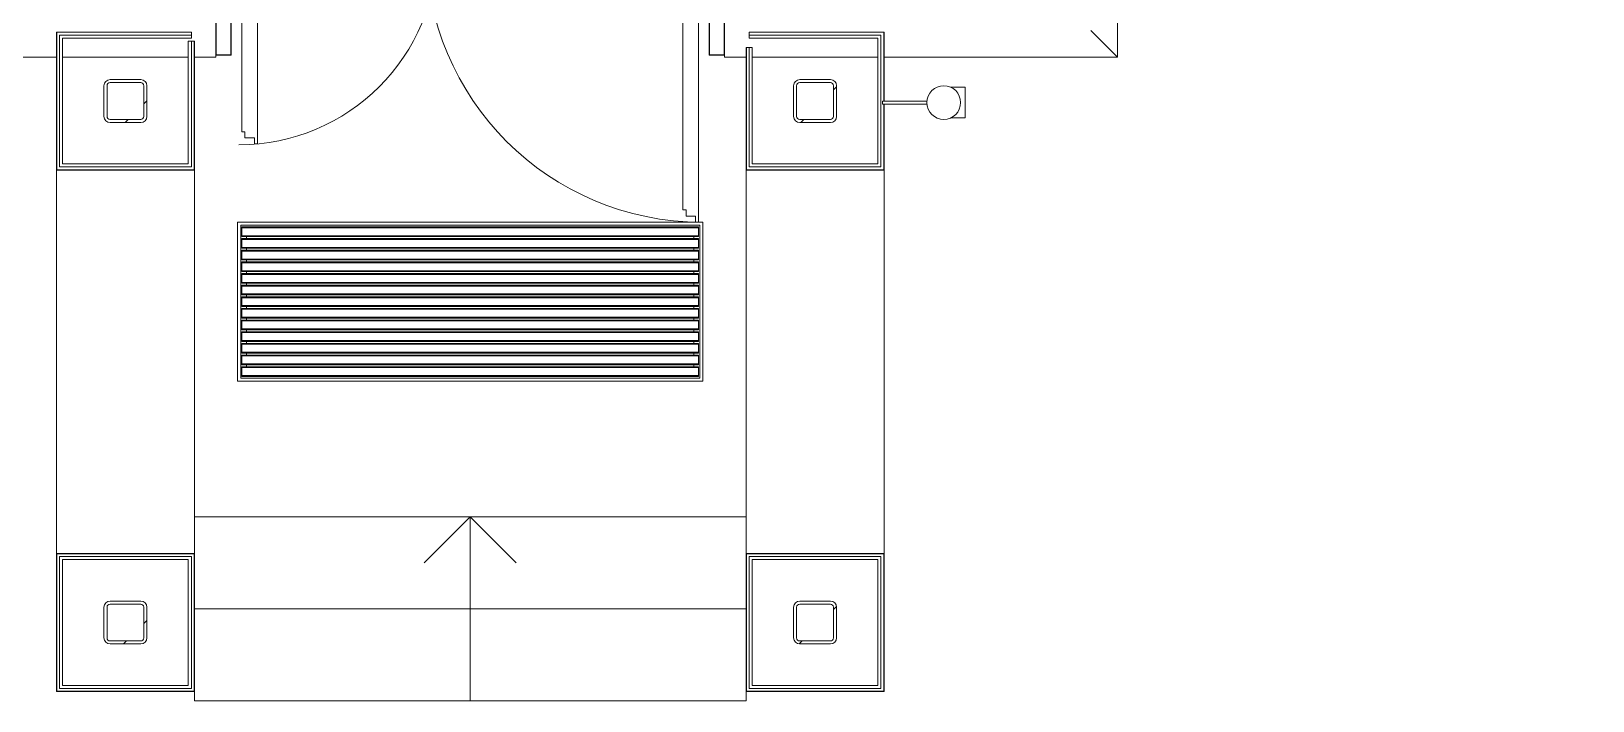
# Model space of a CAD drawing. Header units: millimetres. Extents: x -515342 to 330399, y -224905 to 507333.
# Drawn here: x -361711 to -356616, y -38254 to -36071 of the extents above; entities that cross this region are included whole.
import ezdxf

# ---------------------------------------------------------------- set-up
doc = ezdxf.new("R2010")
doc.units = ezdxf.units.MM
doc.linetypes.add('ASVP_Невидимые', pattern=[5, 3, -2])
doc.layers.get('0').update_dxf_attribs({"lineweight": 0})
for name, color, linetype, lineweight in [('Витраж', 7, 'Continuous', 0), ('Двери', 7, 'Continuous', 0), ('Лестницы', 7, 'Continuous', 0), ('Несущие колонны', 7, 'Continuous', 0), ('Обобщенные модели', 7, 'Continuous', 0), ('Ограждение', 7, 'Continuous', 0), ('Перекрытие', 7, 'Continuous', 0), ('Стены отделка', 7, 'Continuous', 0), ('Стены перегородки', 7, 'Continuous', 0), ('Стены штриховка', 7, 'Continuous', 0), ('Стрелки вверх', 7, 'Continuous', 0)]:
    doc.layers.add(name, color=color, linetype=linetype, lineweight=lineweight)

# ---------------------------------------------------------------- blocks, each defined once
blk = doc.blocks.new('Прямоугольный импост - АР_Откос_Металлический_50х330 Серый Правый_Двери-V91-О_АР_П_1_0_000_План 1 этажа')
at = {"layer": 'Витраж'}
h = blk.add_hatch(dxfattribs=at)
h.set_pattern_fill('FP_33', color=256, style=0, pattern_type=2)
h.set_pattern_definition([(135, (13645, 450), (-106.066, -106.066), [])])
h.paths.add_polyline_path([(-50, -100), (-49, -99), (-1, -99), (0, -100)])
at = {"layer": 'Витраж', "lineweight": 18}
for p, q in [((-50, -100), (-50, 230)), ((-50, 230), (-49, 230)), ((-49, 230), (-49, -99)), ((-1, -99), (-1, 90)), ((-1, 90), (0, 90)), ((0, 90), (0, -100)), ((0, -100), (-50, -100)), ((-49, -99), (-1, -99))]:
    blk.add_line(p, q, dxfattribs=at)
blk = doc.blocks.new('Прямоугольный импост - АР_Откос_Металлический_50х330 Серый Левый_Двери-V92-О_АР_П_1_0_000_План 1 этажа')
at = {"layer": 'Витраж'}
h = blk.add_hatch(dxfattribs=at)
h.set_pattern_fill('FP_34', color=256, style=0, pattern_type=2)
h.set_pattern_definition([(45, (-15305, 450), (-106.066, 106.066), [])])
h.paths.add_polyline_path([(-50, -100), (0, -100), (-1, -99), (-49, -99), (-50, 189.5)])
at = {"layer": 'Витраж', "lineweight": 18}
for p, q in [((-50, 230), (-50, -100)), ((-49, 230), (-50, 230)), ((-49, -99), (-49, 230)), ((0, 90), (-1, 90)), ((-1, 90), (-1, -99)), ((0, -100), (0, 90)), ((-50, -100), (0, -100)), ((-1, -99), (-49, -99))]:
    blk.add_line(p, q, dxfattribs=at)
blk = doc.blocks.new('Ограждение - Ограждение-10016620-О_АР_П_1_0_000_План 1 этажа')
at = {"layer": 'Ограждение'}
for p, q in [((16505, 2304.9), (16587, 2222.9)), ((19961.9, 2304.9), (19961.9, 2244.9)), ((16587, 2222.9), (19958.9, 2222.9)), ((16587, 317.5), (16587, 2222.9)), ((16587, -557), (16587, 307.5)), ((16500, -470), (16587, -557)), ((15305, -557), (15305, -550)), ((15305, -557), (15375.1, -557)), ((15395, -557), (15805, -557)), ((15824.8, -557), (16587, -557))]:
    blk.add_line(p, q, dxfattribs=at)
blk = doc.blocks.new('Ограждение - Ограждение-10017249-О_АР_П_1_0_000_План 1 этажа')
at = {"layer": 'Ограждение'}
for p, q in [((-557, -557), (13125, -557)), ((13145, -557), (13555, -557)), ((13575, -557), (13645, -557)), ((13645, -550), (13645, -557))]:
    blk.add_line(p, q, dxfattribs=at)
blk = doc.blocks.new('Дверь_Стальная_Фрамуга ГЛУХАЯ с импостами_2 полотна - АР_Дверь_Наружная_1560х3495h_коробка__О_Пр-V127-О_АР_П_1_0_000_План 1 этажа')
at = {"layer": 'Двери', "lineweight": 18}
for p, q in [((-745, 140), (-745, 1040)), ((-735, 1040), (-735, 1020)), ((-704, 1020), (-735, 1020)), ((-704, 1020), (-704, 1000)), ((-704, 1000), (-694, 1000)), ((-694, 160), (-694, 1000)), ((704, 785), (694, 785)), ((694, 160), (694, 785)), ((704, 765), (704, 785)), ((704, 765), (735, 765)), ((735, 745), (735, 765)), ((745, 745), (735, 745)), ((745, 140), (745, 745)), ((-735, 160), (-735, 140)), ((-735, 160), (-694, 160)), ((735, 160), (694, 160)), ((735, 160), (735, 140)), ((-805, 120), (-805, 130)), ((-780, 130), (-805, 130)), ((-780, 130), (-760, 130)), ((-780, 130), (-780, 60)), ((-760, 120), (-760, 130)), ((-760, 120), (-740, 120)), ((-735, 140), (-745, 140)), ((-740, 79), (-740, 120)), ((735, 140), (745, 140)), ((760, 120), (740, 120)), ((740, 79), (740, 120)), ((780, 130), (760, 130)), ((760, 120), (760, 130)), ((780, 130), (780, 60)), ((780, 130), (805, 130)), ((805, 120), (805, 130)), ((-780, 60), (-724, 60)), ((-740, 79), (-724, 79)), ((-724, 60), (-724, 79)), ((740, 79), (724, 79)), ((724, 60), (724, 79)), ((780, 60), (724, 60))]:
    blk.add_line(p, q, dxfattribs=at)
at = {"layer": 'Двери', "linetype": 'ASVP_Невидимые', "lineweight": 18}
for p, q in [((-805, 120), (-805, 60)), ((-780, 120), (-805, 120)), ((780, 120), (805, 120)), ((805, 120), (805, 60)), ((-805, 60), (-780, 60)), ((805, 60), (780, 60))]:
    blk.add_line(p, q, dxfattribs=at)
at = {"layer": 'Двери', "lineweight": 18}
for centre in [(-755, 140), (755, 140)]:
    blk.add_circle(centre, 10, dxfattribs=at)
for centre, radius, start, end in [((-755, 140), 900, 0, 90), ((755, 140), 647.9, 90, 180)]:
    blk.add_arc(centre, radius, start, end, dxfattribs=at)
blk = doc.blocks.new('КПС-Квадратное пустотелое сечение-Колонна - 140x140x10SHS-10214859-О_АР_П_1_0_000_План 1 этажа')
at = {"layer": 'Несущие колонны'}
h = blk.add_hatch(dxfattribs=at)
h.set_pattern_fill('FP_53', color=256, style=0, pattern_type=2)
h.set_pattern_definition([(45, (-13350, 2400), (-106.066, 106.066), [])])
h.paths.add_polyline_path([(-50, -70), (50, -70), (64.1, -64.1), (70, -50), (70, 50), (64.1, 64.1), (50, 70), (-50, 70), (-64.1, 64.1), (-70, 50), (-69.2, -52), (-64.1, -64.1)])
h.paths.add_polyline_path([(50, -60), (-50, -60), (-57.1, -57.1), (-60, -50), (-60, 50), (-57.1, 57.1), (-50, 60), (50, 60), (57.1, 57.1), (60, 50), (60, -50), (57.1, -57.1)])
at = {"layer": 'Несущие колонны', "lineweight": 18}
for p, q in [((50, 70), (-50, 70)), ((-50, 60), (50, 60)), ((-70, 50), (-70, -50)), ((-60, -50), (-60, 50)), ((60, 50), (60, -50)), ((70, -50), (70, 50)), ((50, -60), (-50, -60)), ((-50, -70), (50, -70))]:
    blk.add_line(p, q, dxfattribs=at)
for centre, radius, start, end in [((-50, 50), 20, 90, 180), ((-50, 50), 10, 90, 180), ((50, 50), 20, 360, 90), ((50, 50), 10, 0, 90), ((-50, -50), 20, 180, 270), ((-50, -50), 10, 180, 270), ((50, -50), 10, 270, 0), ((50, -50), 20, 270, 360)]:
    blk.add_arc(centre, radius, start, end, dxfattribs=at)
blk = doc.blocks.new('КПС-Квадратное пустотелое сечение-Колонна - 140x140x10SHS-V128-О_АР_П_1_0_000_План 1 этажа')
at = {"layer": 'Несущие колонны'}
h = blk.add_hatch(dxfattribs=at)
h.set_pattern_fill('FP_54', color=256, style=0, pattern_type=2)
h.set_pattern_definition([(45, (-15600, 2400), (-106.066, 106.066), [])])
h.paths.add_polyline_path([(-50, -70), (50, -70), (64.1, -64.1), (70, -50), (70, 50), (64.1, 64.1), (50, 70), (-50, 70), (-64.1, 64.1), (-70, 50), (-70, -50), (-64.1, -64.1)])
h.paths.add_polyline_path([(-50, -60), (-57.1, -57.1), (-60, -50), (-60, 50), (-57.1, 57.1), (-50, 60), (50, 60), (57.1, 57.1), (60, 50), (60, -50), (57.1, -57.1), (50, -60)])
at = {"layer": 'Несущие колонны', "lineweight": 18}
for p, q in [((50, 70), (-50, 70)), ((-50, 60), (50, 60)), ((-70, 50), (-70, -50)), ((-60, -50), (-60, 50)), ((60, 50), (60, -50)), ((70, -50), (70, 50)), ((50, -60), (-50, -60)), ((-50, -70), (50, -70))]:
    blk.add_line(p, q, dxfattribs=at)
for centre, radius, start, end in [((-50, 50), 20, 90, 180), ((-50, 50), 10, 90, 180), ((50, 50), 20, 360, 90), ((50, 50), 10, 0, 90), ((-50, -50), 20, 180, 270), ((-50, -50), 10, 180, 270), ((50, -50), 10, 270, 0), ((50, -50), 20, 270, 360)]:
    blk.add_arc(centre, radius, start, end, dxfattribs=at)
blk = doc.blocks.new('КПС-Квадратное пустотелое сечение-Колонна - 140x140x10SHS-V131-О_АР_П_1_0_000_План 1 этажа')
at = {"layer": 'Несущие колонны'}
h = blk.add_hatch(dxfattribs=at)
h.set_pattern_fill('FP_57', color=256, style=0, pattern_type=2)
h.set_pattern_definition([(45, (-13350, 700), (-106.066, 106.066), [])])
h.paths.add_polyline_path([(50, -70), (64.1, -64.1), (70, -50), (70, 50), (64.1, 64.1), (50, 70), (-50, 70), (-64.1, 64.1), (-70, 50), (-69.2, -52), (-64.1, -64.1), (-50, -70)])
h.paths.add_polyline_path([(50, -60), (-50, -60), (-57.1, -57.1), (-60, -50), (-60, 50), (-57.1, 57.1), (-50, 60), (50, 60), (57.1, 57.1), (60, 50), (60, -50), (57.1, -57.1)])
at = {"layer": 'Несущие колонны', "lineweight": 18}
for p, q in [((50, 70), (-50, 70)), ((-50, 60), (50, 60)), ((-70, 50), (-70, -50)), ((-60, -50), (-60, 50)), ((60, 50), (60, -50)), ((70, -50), (70, 50)), ((50, -60), (-50, -60)), ((-50, -70), (50, -70))]:
    blk.add_line(p, q, dxfattribs=at)
for centre, radius, start, end in [((-50, 50), 20, 90, 180), ((-50, 50), 10, 90, 180), ((50, 50), 20, 360, 90), ((50, 50), 10, 0, 90), ((-50, -50), 20, 180, 270), ((-50, -50), 10, 180, 270), ((50, -50), 10, 270, 0), ((50, -50), 20, 270, 360)]:
    blk.add_arc(centre, radius, start, end, dxfattribs=at)
blk = doc.blocks.new('КПС-Квадратное пустотелое сечение-Колонна - 140x140x10SHS-V132-О_АР_П_1_0_000_План 1 этажа')
at = {"layer": 'Несущие колонны'}
h = blk.add_hatch(dxfattribs=at)
h.set_pattern_fill('FP_58', color=256, style=0, pattern_type=2)
h.set_pattern_definition([(45, (-15600, 700), (-106.066, 106.066), [])])
h.paths.add_polyline_path([(-50, -70), (50, -70), (64.1, -64.1), (70, -50), (70, 50), (64.1, 64.1), (50, 70), (-50, 70), (-64.1, 64.1), (-70, 50), (-70, -50), (-64.1, -64.1)])
h.paths.add_polyline_path([(-50, -60), (-57.1, -57.1), (-60, -50), (-60, 50), (-57.1, 57.1), (-50, 60), (50, 60), (57.1, 57.1), (60, 50), (60, -50), (57.1, -57.1), (50, -60)])
at = {"layer": 'Несущие колонны', "lineweight": 18}
for p, q in [((50, 70), (-50, 70)), ((-50, 60), (50, 60)), ((-70, 50), (-70, -50)), ((-60, -50), (-60, 50)), ((60, 50), (60, -50)), ((70, -50), (70, 50)), ((50, -60), (-50, -60)), ((-50, -70), (50, -70))]:
    blk.add_line(p, q, dxfattribs=at)
for centre, radius, start, end in [((-50, 50), 20, 90, 180), ((-50, 50), 10, 90, 180), ((50, 50), 20, 360, 90), ((50, 50), 10, 0, 90), ((-50, -50), 20, 180, 270), ((-50, -50), 10, 180, 270), ((50, -50), 10, 270, 0), ((50, -50), 20, 270, 360)]:
    blk.add_arc(centre, radius, start, end, dxfattribs=at)
blk = doc.blocks.new('ASVP_ОМ_Водосточная труба_Слив - Слив Белый-V135-О_АР_П_1_0_000_План 1 этажа')
at = {"layer": 'Обобщенные модели'}
for p, q in [((22.2, 50), (70, 50)), ((70, -50), (22.2, -50))]:
    blk.add_line(p, q, dxfattribs=at)
at = {"layer": 'Обобщенные модели', "flags": 128}
blk.add_lwpolyline([(70, 50), (70, 48.5), (70, 44.3), (70, 37.4), (70, 28.4), (70, 17.7), (70, 6), (70, -6), (70, -17.7), (70, -28.4), (70, -37.4), (70, -44.3), (70, -48.5), (70, -50)], dxfattribs=at)
blk = doc.blocks.new('Влж_Водосточная труба_Хомут - Хомут-10228117-О_АР_П_1_0_000_План 1 этажа')
at = {"layer": 'Обобщенные модели'}
for p, q in [((15965.2, -700), (15820, -700)), ((15820, -710), (15820, -700)), ((15820, -710), (15965.2, -710))]:
    blk.add_line(p, q, dxfattribs=at)
for start, end in [(90, 270), (270, 90)]:
    blk.add_arc((16020, -705), 55, start, end, dxfattribs=at)
blk.add_open_spline([(15965.2, -700), (15965.2, -700), (15965.2, -700.1), (15965.2, -700.3), (15965.2, -700.7), (15965.1, -701.1), (15965.1, -701.8), (15965.1, -702.5), (15965, -703.3), (15965, -704.2), (15965, -705), (15965, -705.8), (15965, -706.5), (15965, -707.3), (15965.1, -708.2), (15965.1, -709), (15965.2, -709.8), (15965.2, -710), (15965.2, -710)], degree=3, knots=[0, 0, 0, 0, 0.055556, 0.111111, 0.166667, 0.222222, 0.277778, 0.333333, 0.388889, 0.444444, 0.513889, 0.548611, 0.583333, 0.652778, 0.722222, 0.791667, 0.861111, 1, 1, 1, 1], dxfattribs=at)
blk = doc.blocks.new('СД_Люблино_Фасады_rvt-1-О_АР_П_1_0_000_План 1 этажа')
at = {"layer": 'Лестницы'}
for p, q in [((13575, -2055), (15375, -2055)), ((13575, -2055), (15375, -2055)), ((13575, -2355), (15375, -2355)), ((13575, -2355), (15375, -2355)), ((13575, -2655), (13575, -2625)), ((15375, -2655), (15375, -2625)), ((13575, -2655), (15375, -2655)), ((13575, -2655), (15375, -2655))]:
    blk.add_line(p, q, dxfattribs=at)
at = {"layer": 'Перекрытие'}
for p, q in [((13125, -924), (13125, -2176)), ((13575, -2176), (13575, -924)), ((15375, -924), (15375, -2176)), ((15825, -2176), (15825, -924))]:
    blk.add_line(p, q, dxfattribs=at)
at = {"layer": 'Стены отделка', "lineweight": 9}
for p, q in [((13126, -475), (13125, -475)), ((13125, -475), (13125, -925)), ((13135, -475), (13126, -475)), ((13565, -475), (13145, -475)), ((13565, -476), (13565, -475)), ((13565, -485), (13565, -476)), ((13574, -505), (13565, -505)), ((13575, -505), (13574, -505)), ((13575, -905), (13575, -505)), ((15805, -475), (15385, -475)), ((15385, -475), (15385, -476)), ((15385, -476), (15385, -485)), ((15824, -475), (15815, -475)), ((15825, -475), (15824, -475)), ((15825, -700.2), (15825, -475)), ((15376, -525), (15375, -525)), ((15375, -525), (15375, -925)), ((15385, -525), (15376, -525)), ((15825, -905), (15825, -709.8)), ((13575, -924), (13575, -915)), ((15825, -924), (15825, -915)), ((13125, -925), (13126, -925)), ((13126, -925), (13135, -925)), ((13145, -925), (13575, -925)), ((13575, -925), (13575, -924)), ((15375, -925), (15376, -925)), ((15376, -925), (15385, -925)), ((15395, -925), (15825, -925)), ((15825, -925), (15825, -924)), ((13126, -2175), (13125, -2175)), ((13125, -2175), (13125, -2625)), ((13135, -2175), (13126, -2175)), ((13555, -2175), (13145, -2175)), ((13574, -2175), (13565, -2175)), ((13575, -2175), (13574, -2175)), ((13575, -2605), (13575, -2175)), ((15376, -2175), (15375, -2175)), ((15375, -2175), (15375, -2625)), ((15385, -2175), (15376, -2175)), ((15805, -2175), (15395, -2175)), ((15824, -2175), (15815, -2175)), ((15825, -2175), (15824, -2175)), ((15825, -2605), (15825, -2175)), ((13125, -2625), (13126, -2625)), ((13126, -2625), (13135, -2625)), ((13145, -2625), (13575, -2625)), ((13575, -2624), (13575, -2615)), ((13575, -2625), (13575, -2624)), ((15375, -2625), (15376, -2625)), ((15376, -2625), (15385, -2625)), ((15395, -2625), (15825, -2625)), ((15825, -2624), (15825, -2615)), ((15825, -2625), (15825, -2624))]:
    blk.add_line(p, q, dxfattribs=at)
at = {"layer": 'Стены перегородки'}
for p, q in [((13145, -475), (13135, -475)), ((13135, -485), (13145, -485)), ((13135, -485), (13135, -915)), ((13565, -485), (13145, -485)), ((13145, -495), (13565, -495)), ((13145, -905), (13145, -495)), ((13555, -505), (13555, -905)), ((13565, -505), (13555, -505)), ((13565, -495), (13565, -485)), ((13565, -905), (13565, -505)), ((15385, -485), (15385, -495)), ((15805, -485), (15385, -485)), ((15385, -495), (15805, -495)), ((15815, -475), (15805, -475)), ((15805, -485), (15815, -485)), ((15805, -495), (15805, -905)), ((15815, -905), (15815, -485)), ((15395, -525), (15385, -525)), ((15385, -525), (15385, -915)), ((15395, -905), (15395, -525)), ((13145, -915), (13135, -915)), ((13555, -905), (13145, -905)), ((13145, -915), (13565, -915)), ((13565, -905), (13565, -915)), ((13575, -915), (13575, -905)), ((15395, -915), (15385, -915)), ((15805, -905), (15395, -905)), ((15395, -915), (15815, -915)), ((15815, -905), (15815, -915)), ((15825, -915), (15825, -905)), ((13135, -925), (13145, -925)), ((15385, -925), (15395, -925)), ((13145, -2175), (13135, -2175)), ((13135, -2185), (13145, -2185)), ((13135, -2185), (13135, -2615)), ((13555, -2185), (13145, -2185)), ((13565, -2175), (13555, -2175)), ((13555, -2185), (13565, -2185)), ((13565, -2605), (13565, -2185)), ((15395, -2175), (15385, -2175)), ((15385, -2185), (15395, -2185)), ((15385, -2185), (15385, -2615)), ((15805, -2185), (15395, -2185)), ((15815, -2175), (15805, -2175)), ((15805, -2185), (15815, -2185)), ((15815, -2605), (15815, -2185)), ((13145, -2195), (13555, -2195)), ((13145, -2605), (13145, -2195)), ((13555, -2195), (13555, -2605)), ((15395, -2195), (15805, -2195)), ((15395, -2605), (15395, -2195)), ((15805, -2195), (15805, -2605)), ((13145, -2615), (13135, -2615)), ((13135, -2625), (13145, -2625)), ((13555, -2605), (13145, -2605)), ((13145, -2615), (13565, -2615)), ((13565, -2605), (13565, -2615)), ((13575, -2615), (13575, -2605)), ((15395, -2615), (15385, -2615)), ((15385, -2625), (15395, -2625)), ((15805, -2605), (15395, -2605)), ((15395, -2615), (15815, -2615)), ((15815, -2605), (15815, -2615)), ((15825, -2615), (15825, -2605))]:
    blk.add_line(p, q, dxfattribs=at)
at = {"layer": 'Стены штриховка'}
for p, q in [((13126, -475), (13125, -475)), ((13125, -475), (13125, -476)), ((13125, -476), (13126, -476)), ((13126, -475), (13126, -476)), ((13126, -476), (13135, -476)), ((13126, -476), (13126, -924)), ((13145, -475), (13135, -475)), ((13135, -476), (13135, -475)), ((13135, -476), (13145, -476)), ((13565, -476), (13145, -476)), ((13574, -905), (13574, -505)), ((15805, -476), (15385, -476)), ((15815, -475), (15805, -475)), ((15805, -476), (15815, -476)), ((15815, -475), (15815, -476)), ((15815, -476), (15824, -476)), ((15825, -475), (15824, -475)), ((15824, -476), (15824, -475)), ((15824, -476), (15825, -476)), ((15824, -700.2), (15824, -476)), ((15825, -476), (15825, -475)), ((15376, -525), (15376, -924)), ((15824, -905), (15824, -709.8)), ((13574, -905), (13574, -915)), ((13574, -915), (13574, -924)), ((13575, -915), (13574, -915)), ((13575, -915), (13575, -905)), ((15824, -905), (15824, -915)), ((15824, -915), (15824, -924)), ((15825, -915), (15824, -915)), ((15825, -915), (15825, -905)), ((13126, -924), (13125, -924)), ((13125, -924), (13125, -925)), ((13125, -925), (13126, -925)), ((13126, -924), (13126, -925)), ((13135, -924), (13126, -924)), ((13145, -924), (13135, -924)), ((13135, -925), (13135, -924)), ((13135, -925), (13145, -925)), ((13145, -924), (13574, -924)), ((13574, -924), (13575, -924)), ((13574, -924), (13574, -925)), ((13574, -925), (13575, -925)), ((13575, -925), (13575, -924)), ((15376, -924), (15375, -924)), ((15375, -924), (15375, -925)), ((15375, -925), (15376, -925)), ((15376, -924), (15376, -925)), ((15385, -924), (15376, -924)), ((15395, -924), (15385, -924)), ((15385, -925), (15385, -924)), ((15385, -925), (15395, -925)), ((15395, -924), (15824, -924)), ((15824, -924), (15825, -924)), ((15824, -924), (15824, -925)), ((15824, -925), (15825, -925)), ((15825, -925), (15825, -924)), ((13126, -2175), (13125, -2175)), ((13125, -2175), (13125, -2176)), ((13125, -2176), (13126, -2176)), ((13126, -2175), (13126, -2176)), ((13126, -2176), (13135, -2176)), ((13126, -2176), (13126, -2624)), ((13145, -2175), (13135, -2175)), ((13135, -2176), (13135, -2175)), ((13135, -2176), (13145, -2176)), ((13555, -2176), (13145, -2176)), ((13565, -2175), (13555, -2175)), ((13555, -2176), (13565, -2176)), ((13565, -2175), (13565, -2176)), ((13565, -2176), (13574, -2176)), ((13575, -2175), (13574, -2175)), ((13574, -2176), (13574, -2175)), ((13574, -2176), (13575, -2176)), ((13574, -2605), (13574, -2176)), ((13575, -2176), (13575, -2175)), ((15376, -2175), (15375, -2175)), ((15375, -2175), (15375, -2176)), ((15375, -2176), (15376, -2176)), ((15376, -2175), (15376, -2176)), ((15376, -2176), (15385, -2176)), ((15376, -2176), (15376, -2624)), ((15395, -2175), (15385, -2175)), ((15385, -2176), (15385, -2175)), ((15385, -2176), (15395, -2176)), ((15805, -2176), (15395, -2176)), ((15815, -2175), (15805, -2175)), ((15805, -2176), (15815, -2176)), ((15815, -2175), (15815, -2176)), ((15815, -2176), (15824, -2176)), ((15825, -2175), (15824, -2175)), ((15824, -2176), (15824, -2175)), ((15824, -2176), (15825, -2176)), ((15824, -2605), (15824, -2176)), ((15825, -2176), (15825, -2175)), ((13126, -2624), (13125, -2624)), ((13125, -2624), (13125, -2625)), ((13125, -2625), (13126, -2625)), ((13126, -2624), (13126, -2625)), ((13135, -2624), (13126, -2624)), ((13145, -2624), (13135, -2624)), ((13135, -2625), (13135, -2624)), ((13135, -2625), (13145, -2625)), ((13145, -2624), (13574, -2624)), ((13574, -2605), (13574, -2615)), ((13574, -2615), (13574, -2624)), ((13575, -2615), (13574, -2615)), ((13574, -2624), (13575, -2624)), ((13574, -2624), (13574, -2625)), ((13574, -2625), (13575, -2625)), ((13575, -2615), (13575, -2605)), ((13575, -2625), (13575, -2624)), ((15376, -2624), (15375, -2624)), ((15375, -2624), (15375, -2625)), ((15375, -2625), (15376, -2625)), ((15376, -2624), (15376, -2625)), ((15385, -2624), (15376, -2624)), ((15395, -2624), (15385, -2624)), ((15385, -2625), (15385, -2624)), ((15385, -2625), (15395, -2625)), ((15395, -2624), (15824, -2624)), ((15824, -2605), (15824, -2615)), ((15824, -2615), (15824, -2624)), ((15825, -2615), (15824, -2615)), ((15824, -2624), (15825, -2624)), ((15824, -2624), (15824, -2625)), ((15824, -2625), (15825, -2625)), ((15825, -2615), (15825, -2605)), ((15825, -2625), (15825, -2624))]:
    blk.add_line(p, q, dxfattribs=at)
at = {"layer": 'Витраж', "lineweight": 9, "extrusion": (0, 0, -1)}
blk.add_blockref('Прямоугольный импост - АР_Откос_Металлический_50х330 Серый Правый_Двери-V91-О_АР_П_1_0_000_План 1 этажа', (-13645, -450), dxfattribs=at)
at = {"layer": 'Витраж', "lineweight": 9}
blk.add_blockref('Прямоугольный импост - АР_Откос_Металлический_50х330 Серый Левый_Двери-V92-О_АР_П_1_0_000_План 1 этажа', (15305, -450), dxfattribs=at)
at = {"layer": 'Двери', "lineweight": 9, "rotation": 180}
blk.add_blockref('Дверь_Стальная_Фрамуга ГЛУХАЯ с импостами_2 полотна - АР_Дверь_Наружная_1560х3495h_коробка__О_Пр-V127-О_АР_П_1_0_000_План 1 этажа', (14475, -55), dxfattribs=at)
at = {"layer": 'Несущие колонны', "lineweight": 9}
for name, p in [('КПС-Квадратное пустотелое сечение-Колонна - 140x140x10SHS-V131-О_АР_П_1_0_000_План 1 этажа', (13350, -700)), ('КПС-Квадратное пустотелое сечение-Колонна - 140x140x10SHS-V132-О_АР_П_1_0_000_План 1 этажа', (15600, -700)), ('КПС-Квадратное пустотелое сечение-Колонна - 140x140x10SHS-10214859-О_АР_П_1_0_000_План 1 этажа', (13350, -2400)), ('КПС-Квадратное пустотелое сечение-Колонна - 140x140x10SHS-V128-О_АР_П_1_0_000_План 1 этажа', (15600, -2400))]:
    blk.add_blockref(name, p, dxfattribs=at)
at = {"layer": 'Обобщенные модели', "lineweight": 9}
blk.add_blockref('Влж_Водосточная труба_Хомут - Хомут-10228117-О_АР_П_1_0_000_План 1 этажа', (0, 0), dxfattribs=at)
at = {"layer": 'Обобщенные модели', "lineweight": 9, "extrusion": (0, 0, -1), "rotation": 180}
blk.add_blockref('ASVP_ОМ_Водосточная труба_Слив - Слив Белый-V135-О_АР_П_1_0_000_План 1 этажа', (-16019.6, -705), dxfattribs=at)
at = {"layer": 'Ограждение', "lineweight": 9}
for name in ['Ограждение - Ограждение-10017249-О_АР_П_1_0_000_План 1 этажа', 'Ограждение - Ограждение-10016620-О_АР_П_1_0_000_План 1 этажа']:
    blk.add_blockref(name, (0, 0), dxfattribs=at)
blk = doc.blocks.new('Грязезащита_Решетка - АР_Грязезащитная решетка_1500х500х23-10546506-О_АР_П_1_0_000_План 1 этажа')
at = {"layer": 'Обобщенные модели'}
for p, q in [((-759, 259), (759, 259)), ((-759, 259), (-759, -259)), ((759, 259), (759, -259)), ((-749, 249), (-749, -249)), ((749, 249), (-749, 249)), ((-745, 241), (-745, 243.5)), ((-745, 243.5), (745, 243.5)), ((-745, 215), (-745, 241)), ((-745, 241), (745, 241)), ((-745, 212.5), (-745, 215)), ((-745, 215), (745, 215)), ((745, 212.5), (-745, 212.5)), ((-745, 203), (-745, 205.5)), ((-745, 205.5), (745, 205.5)), ((-730, 212.5), (-730, 205.5)), ((730, 205.5), (730, 212.5)), ((745, 243.5), (745, 241)), ((745, 241), (745, 215)), ((745, 215), (745, 212.5)), ((745, 205.5), (745, 203)), ((749, -249), (749, 249)), ((-745, 177), (-745, 203)), ((-745, 203), (745, 203)), ((-745, 174.5), (-745, 177)), ((-745, 177), (745, 177)), ((745, 174.5), (-745, 174.5)), ((-745, 165), (-745, 167.5)), ((-745, 167.5), (745, 167.5)), ((-745, 139), (-745, 165)), ((-745, 165), (745, 165)), ((-730, 174.5), (-730, 167.5)), ((730, 167.5), (730, 174.5)), ((745, 203), (745, 177)), ((745, 177), (745, 174.5)), ((745, 167.5), (745, 165)), ((745, 165), (745, 139)), ((-745, 136.5), (-745, 139)), ((-745, 139), (745, 139)), ((745, 136.5), (-745, 136.5)), ((-745, 127), (-745, 129.5)), ((-745, 129.5), (745, 129.5)), ((-745, 101), (-745, 127)), ((-745, 127), (745, 127)), ((-730, 136.5), (-730, 129.5)), ((730, 129.5), (730, 136.5)), ((745, 139), (745, 136.5)), ((745, 129.5), (745, 127)), ((745, 127), (745, 101)), ((-745, 98.5), (-745, 101)), ((-745, 101), (745, 101)), ((745, 98.5), (-745, 98.5)), ((-745, 89), (-745, 91.5)), ((-745, 91.5), (745, 91.5)), ((-745, 63), (-745, 89)), ((-745, 89), (745, 89)), ((-745, 60.5), (-745, 63)), ((-745, 63), (745, 63)), ((745, 60.5), (-745, 60.5)), ((-745, 51), (-745, 53.5)), ((-745, 53.5), (745, 53.5)), ((-745, 25), (-745, 51)), ((-745, 51), (745, 51)), ((-730, 98.5), (-730, 91.5)), ((-730, 60.5), (-730, 53.5)), ((730, 91.5), (730, 98.5)), ((730, 53.5), (730, 60.5)), ((745, 101), (745, 98.5)), ((745, 91.5), (745, 89)), ((745, 89), (745, 63)), ((745, 63), (745, 60.5)), ((745, 53.5), (745, 51)), ((745, 51), (745, 25)), ((-745, 22.5), (-745, 25)), ((-745, 25), (745, 25)), ((745, 22.5), (-745, 22.5)), ((-745, 13), (-745, 15.5)), ((-745, 15.5), (745, 15.5)), ((-745, -13), (-745, 13)), ((-745, 13), (745, 13)), ((-730, 22.5), (-730, 15.5)), ((730, 15.5), (730, 22.5)), ((745, 25), (745, 22.5)), ((745, 15.5), (745, 13)), ((745, 13), (745, -13)), ((-745, -15.5), (-745, -13)), ((-745, -13), (745, -13)), ((745, -15.5), (-745, -15.5)), ((-745, -25), (-745, -22.5)), ((-745, -22.5), (745, -22.5)), ((-745, -51), (-745, -25)), ((-745, -25), (745, -25)), ((-730, -15.5), (-730, -22.5)), ((730, -22.5), (730, -15.5)), ((745, -13), (745, -15.5)), ((745, -22.5), (745, -25)), ((745, -25), (745, -51)), ((-745, -53.5), (-745, -51)), ((-745, -51), (745, -51)), ((745, -53.5), (-745, -53.5)), ((-745, -63), (-745, -60.5)), ((-745, -60.5), (745, -60.5)), ((-745, -89), (-745, -63)), ((-745, -63), (745, -63)), ((-745, -91.5), (-745, -89)), ((-745, -89), (745, -89)), ((745, -91.5), (-745, -91.5)), ((-745, -101), (-745, -98.5)), ((-745, -98.5), (745, -98.5)), ((-745, -127), (-745, -101)), ((-745, -101), (745, -101)), ((-730, -53.5), (-730, -60.5)), ((-730, -91.5), (-730, -98.5)), ((730, -60.5), (730, -53.5)), ((730, -98.5), (730, -91.5)), ((745, -51), (745, -53.5)), ((745, -60.5), (745, -63)), ((745, -63), (745, -89)), ((745, -89), (745, -91.5)), ((745, -98.5), (745, -101)), ((745, -101), (745, -127)), ((-745, -129.5), (-745, -127)), ((-745, -127), (745, -127)), ((745, -129.5), (-745, -129.5)), ((-745, -139), (-745, -136.5)), ((-745, -136.5), (745, -136.5)), ((-745, -165), (-745, -139)), ((-745, -139), (745, -139)), ((-730, -129.5), (-730, -136.5)), ((730, -136.5), (730, -129.5)), ((745, -127), (745, -129.5)), ((745, -136.5), (745, -139)), ((745, -139), (745, -165)), ((-745, -167.5), (-745, -165)), ((-745, -165), (745, -165)), ((745, -167.5), (-745, -167.5)), ((-745, -177), (-745, -174.5)), ((-745, -174.5), (745, -174.5)), ((-745, -203), (-745, -177)), ((-745, -177), (745, -177)), ((-745, -205.5), (-745, -203)), ((-745, -203), (745, -203)), ((-730, -167.5), (-730, -174.5)), ((730, -174.5), (730, -167.5)), ((745, -165), (745, -167.5)), ((745, -174.5), (745, -177)), ((745, -177), (745, -203)), ((745, -203), (745, -205.5)), ((-749, -249), (749, -249)), ((745, -205.5), (-745, -205.5)), ((-745, -215), (-745, -212.5)), ((-745, -212.5), (745, -212.5)), ((-745, -241), (-745, -215)), ((-745, -215), (745, -215)), ((-745, -243.5), (-745, -241)), ((-745, -241), (745, -241)), ((745, -243.5), (-745, -243.5)), ((-730, -205.5), (-730, -212.5)), ((730, -212.5), (730, -205.5)), ((745, -212.5), (745, -215)), ((745, -215), (745, -241)), ((745, -241), (745, -243.5)), ((759, -259), (-759, -259))]:
    blk.add_line(p, q, dxfattribs=at)

msp = doc.modelspace()

# ---------------------------------------------------------------- linework, layer by layer
at = {"layer": 'Стрелки вверх'}
for p, q in [((-360278.1427, -37653.5295), (-360428.1427, -37803.5295)), ((-360278.1427, -37953.5295), (-360278.1427, -37653.5295)), ((-360278.1427, -37653.5295), (-360128.1427, -37803.5295)), ((-360278.1427, -38253.5295), (-360278.1427, -37953.5295))]:
    msp.add_line(p, q, dxfattribs=at)

# ---------------------------------------------------------------- block references
msp.add_blockref('СД_Люблино_Фасады_rvt-1-О_АР_П_1_0_000_План 1 этажа', (-374753.1427, -35598.5295))
at = {"layer": 'Обобщенные модели'}
msp.add_blockref('Грязезащита_Решетка - АР_Грязезащитная решетка_1500х500х23-10546506-О_АР_П_1_0_000_План 1 этажа', (-360278.1427, -36952.5295), dxfattribs=at)

doc.saveas('drawing.dxf')
